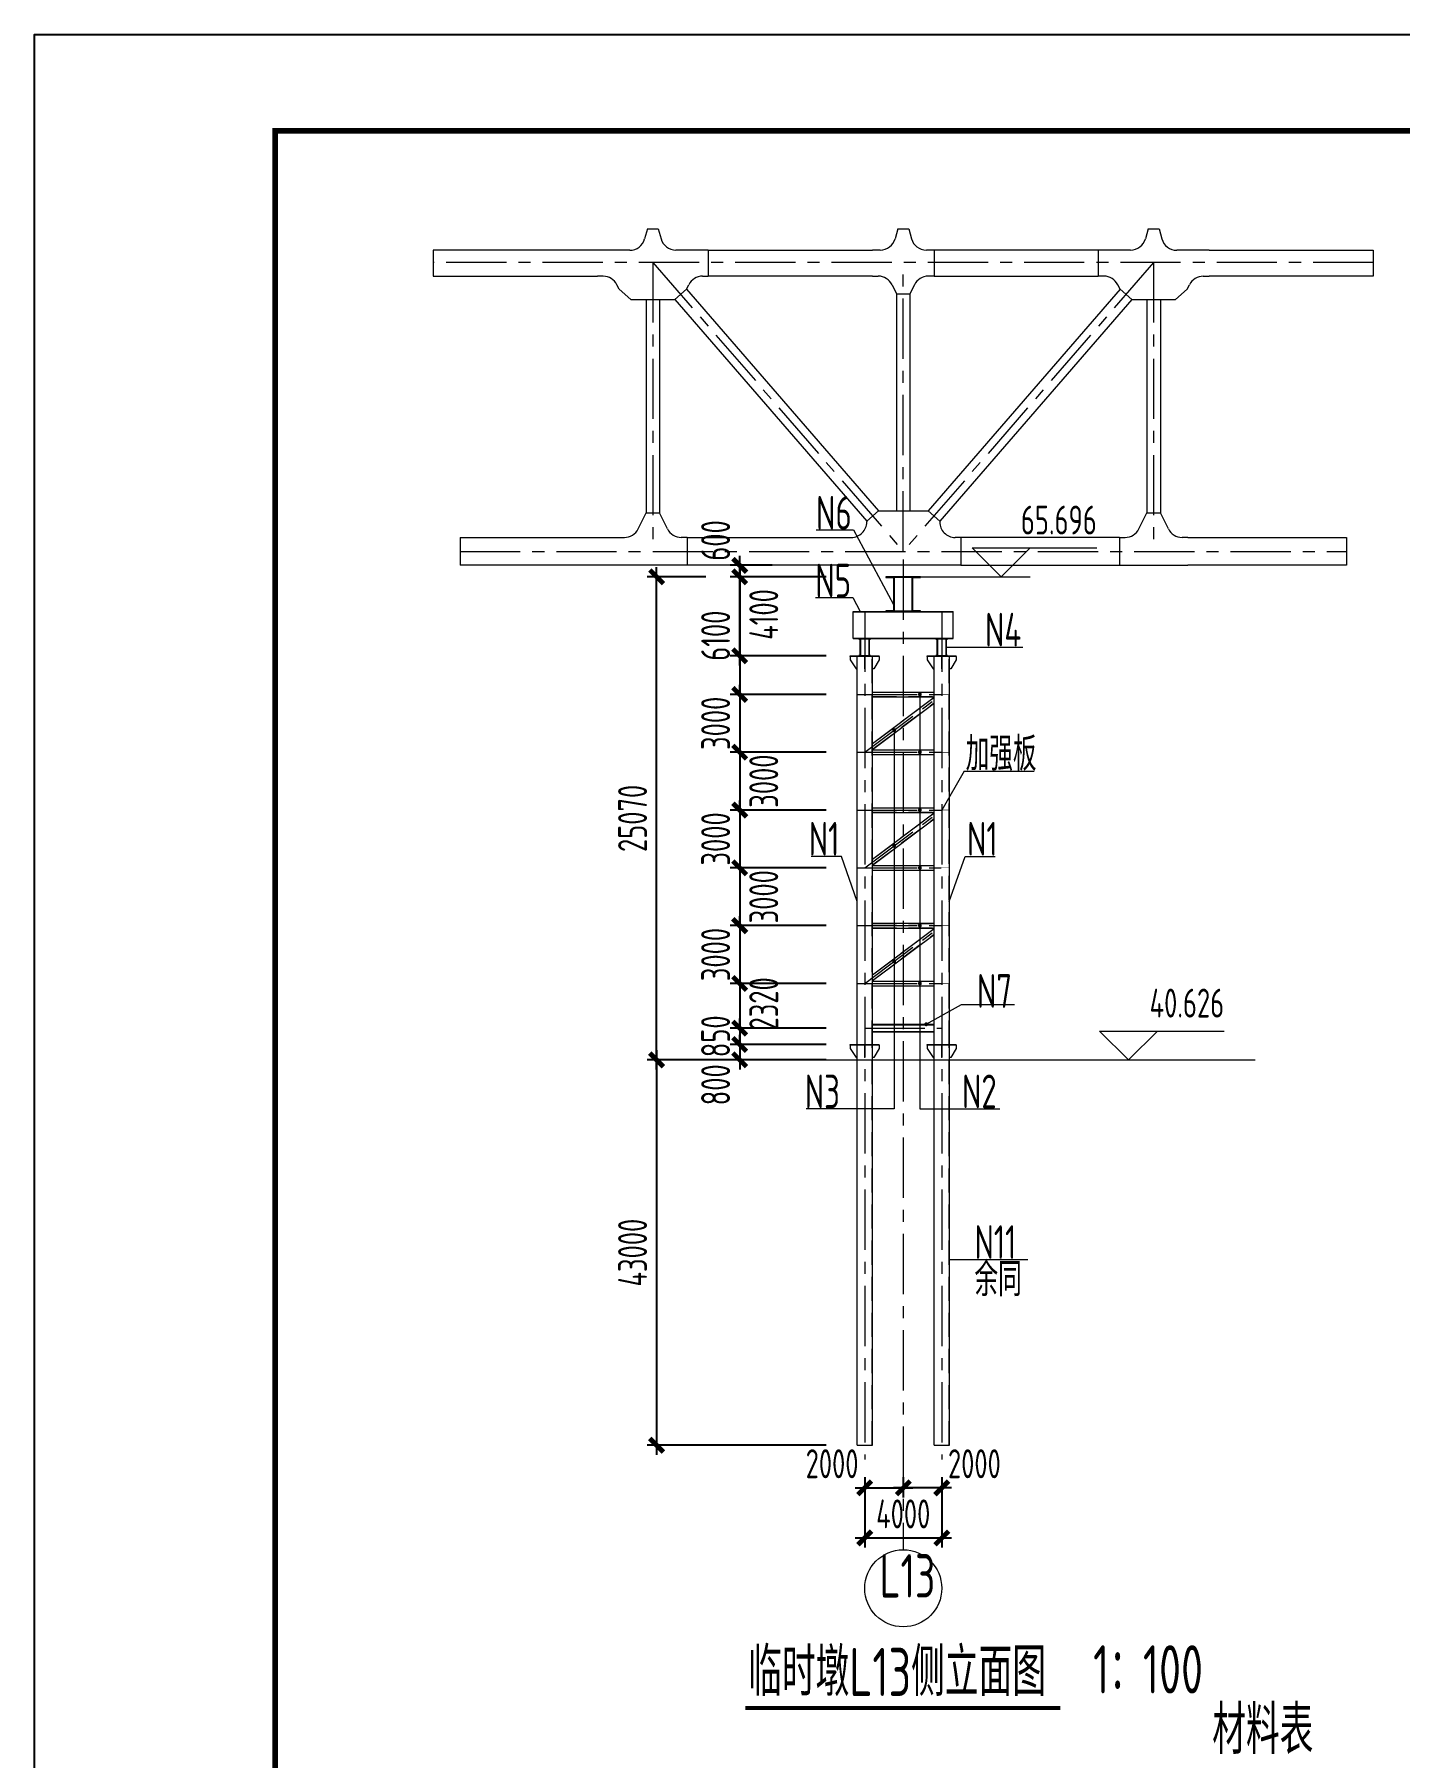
# Model space of a CAD drawing. Extents: x -2876908 to 633791, y -1383861 to 872234.
# Drawn here: x -842582 to -771712, y -373020 to -283596 of the extents above; entities that cross this region are included whole.
import ezdxf
from ezdxf.enums import TextEntityAlignment as Align

# ---------------------------------------------------------------- set-up
doc = ezdxf.new("R2010")
doc.units = 0
doc.header["$LTSCALE"] = 5
doc.header["$MEASUREMENT"] = 0
for name, pattern in [('CENTER', [2, 1.25, -0.25, 0.25, -0.25]), ('DASH', [0.35, 0.25, -0.1]), ('DASHED', [0.75, 0.5, -0.25])]:
    doc.linetypes.add(name, pattern=pattern)
doc.layers.get('0').update_dxf_attribs({"linetype": 'CONTINUOUS', "lineweight": 25})
doc.layers.get('DEFPOINTS').update_dxf_attribs({"color": 35, "linetype": 'CONTINUOUS', "lineweight": 13})
for name, color, linetype, lineweight in [('1粗实线', 1, 'CONTINUOUS', 30), ('3中心线', 6, 'CENTER', 18), ('4虚线', 2, 'DASHED', 18), ('5标注', 3, 'CONTINUOUS', 15), ('6文本', 7, 'CONTINUOUS', 15), ('7边界线', 8, 'CONTINUOUS', 15), ('8轮廓线', 4, 'CONTINUOUS', 15), ('DIM', 3, 'CONTINUOUS', 0), ('HFZT', 5, 'CONTINUOUS', 15), ('REIND', 1, 'CONTINUOUS', 0), ('THIN', 7, 'CONTINUOUS', 0)]:
    doc.layers.add(name, color=color, linetype=linetype, lineweight=lineweight)
doc.layers.add('M_Dim', color=3, linetype='CONTINUOUS')
doc.styles.add('TSSD_Dimension', font='tssdeng.shx', dxfattribs={"width": 0.7, "bigfont": 'hztxt.shx'})
doc.styles.add('TSSD_NORM', font='tssdeng.shx', dxfattribs={"width": 0.7, "bigfont": 'hztxt.shx'})
doc.dimstyles.new('SJSYB-(50)$7', dxfattribs={"dimscale": 50, "dimtxt": 3.5, "dimasz": 1.5, "dimexe": 1, "dimexo": 1, "dimgap": 0.65, "dimtad": 1, "dimdec": 0, "dimzin": 0, "dimdsep": 46, "dimtxsty": 'TSSD_NORM', "dimblk": 'OBLIQUE', "dimcen": 0, "dimclrd": 256, "dimclre": 256, "dimclrt": 7, "dimadec": 0, "dimazin": 0, "dimtfac": 1, "dimtdec": 0, "dimtmove": 1, "dimatfit": 3, "dimldrblk": 'NONE', "dimfxl": 4, "dimfxlon": 1, "dimtolj": 1, "dimtzin": 0, "dimlwd": -1, "dimlwe": -1, "dimarcsym": 0})
doc.dimstyles.new('TSSD_100_100', dxfattribs={"dimtxt": 300, "dimasz": 100, "dimexe": 100, "dimexo": 250, "dimgap": 100, "dimtad": 1, "dimdec": 0, "dimzin": 0, "dimdsep": 46, "dimtxsty": 'TSSD_Dimension', "dimblk": 'ARCHTICK', "dimblk1": 'ARCHTICK', "dimblk2": 'ARCHTICK', "dimcen": 0, "dimdle": 100, "dimclrt": 7, "dimadec": 0, "dimazin": 0, "dimtfac": 1, "dimtdec": 0, "dimtix": 1, "dimtmove": 2, "dimatfit": 3, "dimfxl": 1, "dimtolj": 1, "dimtzin": 0, "dimarcsym": 0})

# ---------------------------------------------------------------- blocks, each defined once
blk = doc.blocks.new('LD')
at = {"layer": '3中心线', "ltscale": 500}
for p, q in [((-1150479, 4371), (-1199282, 4371)), ((-1187880, 4371), (-1174880, -10629)), ((-1187880, 4371), (-1187880, -10629)), ((-1174880, -10629), (-1174880, 4371)), ((-1161880, 4371), (-1174880, -10629)), ((-1161880, 4371), (-1161880, -10629)), ((-1197887, -10629), (-1151874, -10629))]:
    blk.add_line(p, q, dxfattribs=at)
at = {"layer": '8轮廓线'}
for p, q in [((-1188165, 6114), (-1188307, 5589)), ((-1188165, 6114), (-1187596, 6114)), ((-1187596, 6114), (-1187455, 5593)), ((-1175165, 6118), (-1175307, 5593)), ((-1175165, 6118), (-1174596, 6118)), ((-1174596, 6118), (-1174454, 5593)), ((-1162165, 6114), (-1162306, 5593)), ((-1162165, 6114), (-1161596, 6114)), ((-1161596, 6114), (-1161454, 5589)), ((-1189079, 4999), (-1199282, 4999)), ((-1199282, 4999), (-1199282, 3649)), ((-1185001, 5003), (-1186682, 5003)), ((-1185001, 5003), (-1176479, 5003)), ((-1185001, 5003), (-1185001, 3653)), ((-1176079, 5003), (-1176479, 5003)), ((-1173282, 5003), (-1173681, 5003)), ((-1164760, 5003), (-1173282, 5003)), ((-1173282, 5003), (-1173282, 3653)), ((-1163078, 5003), (-1164760, 5003)), ((-1164760, 5003), (-1164760, 3653)), ((-1159003, 4999), (-1160681, 4999)), ((-1159003, 4999), (-1150479, 4999)), ((-1150479, 4999), (-1150479, 3649)), ((-1199282, 3649), (-1190758, 3649)), ((-1190458, 3649), (-1190758, 3649)), ((-1185301, 3653), (-1185001, 3653)), ((-1176479, 3653), (-1185001, 3653)), ((-1176479, 3653), (-1176179, 3653)), ((-1173282, 3653), (-1173582, 3653)), ((-1173282, 3653), (-1164760, 3653)), ((-1164460, 3653), (-1164760, 3653)), ((-1159303, 3649), (-1159003, 3649)), ((-1150479, 3649), (-1159003, 3649)), ((-1189624, 2970), (-1189742, 3206)), ((-1189019, 2446), (-1189624, 2970)), ((-1186741, 2446), (-1186137, 2970)), ((-1186137, 2970), (-1186016, 3210)), ((-1186137, 2970), (-1176169, -8531)), ((-1175463, 3210), (-1175230, 2744)), ((-1175230, 2744), (-1175230, -8531)), ((-1175230, 2744), (-1174530, 2744)), ((-1174297, 3210), (-1174530, 2744)), ((-1174530, 2744), (-1174530, -8531)), ((-1163624, 2970), (-1173591, -8531)), ((-1163624, 2970), (-1163744, 3210)), ((-1163019, 2446), (-1163624, 2970)), ((-1160741, 2446), (-1160137, 2970)), ((-1160137, 2970), (-1160018, 3206)), ((-1189019, 2446), (-1186741, 2446)), ((-1188230, 2446), (-1188230, -8636)), ((-1187530, 2446), (-1187530, -8636)), ((-1186741, 2446), (-1176774, -9055)), ((-1163019, 2446), (-1172987, -9055)), ((-1163019, 2446), (-1160741, 2446)), ((-1162230, 2446), (-1162230, -8636)), ((-1161530, 2446), (-1161530, -8636)), ((-1188644, -9463), (-1188230, -8636)), ((-1188230, -8636), (-1187530, -8636)), ((-1187117, -9463), (-1187530, -8636)), ((-1176169, -8531), (-1176774, -9055)), ((-1176169, -8531), (-1173591, -8531)), ((-1173591, -8531), (-1172987, -9055)), ((-1162644, -9463), (-1162230, -8636)), ((-1162230, -8636), (-1161530, -8636)), ((-1161117, -9463), (-1161530, -8636)), ((-1176774, -9055), (-1176774, -9105)), ((-1172987, -9055), (-1172987, -9105)), ((-1197887, -9905), (-1197887, -11353)), ((-1197887, -9905), (-1189659, -9905)), ((-1189659, -9905), (-1189359, -9905)), ((-1186101, -9905), (-1186401, -9905)), ((-1186101, -9905), (-1186101, -11353)), ((-1186101, -9905), (-1177874, -9905)), ((-1177874, -9905), (-1177574, -9905)), ((-1171887, -9905), (-1172187, -9905)), ((-1171887, -9905), (-1171887, -11353)), ((-1163659, -9905), (-1171887, -9905)), ((-1163659, -9905), (-1163359, -9905)), ((-1163659, -9905), (-1163659, -11353)), ((-1160101, -9905), (-1160401, -9905)), ((-1160101, -9905), (-1151874, -9905)), ((-1151874, -9905), (-1151874, -11353)), ((-1186101, -11353), (-1197887, -11353)), ((-1171887, -11353), (-1186101, -11353)), ((-1171887, -11353), (-1160101, -11353)), ((-1151874, -11353), (-1160101, -11353))]:
    blk.add_line(p, q, dxfattribs=at)
for centre, start, end in [((-1189079, 5799), 270, 344.82495), ((-1186682, 5803), 195.17505, 270), ((-1176079, 5803), 270, 344.82495), ((-1173681, 5803), 195.17505, 270), ((-1163078, 5803), 270, 344.82495), ((-1160681, 5799), 195.17505, 270), ((-1190458, 2849), 26.56505, 90), ((-1185301, 2853), 90, 153.43495), ((-1176179, 2853), 26.56505, 90), ((-1173582, 2853), 90, 153.43495), ((-1164460, 2853), 26.56505, 90), ((-1159303, 2849), 90, 153.43495), ((-1189359, -9105), 270, 333.43495), ((-1186401, -9105), 206.56505, 270), ((-1177574, -9105), 269.99825, 0), ((-1172187, -9105), 180, 270.00175), ((-1163359, -9105), 270, 333.43495), ((-1160401, -9105), 206.56505, 270)]:
    blk.add_arc(centre, 800, start, end, dxfattribs=at)
blk = doc.blocks.new('_ArchTick')
at = {"color": 0, "linetype": 'ByBlock', "const_width": 0.5}
blk.add_lwpolyline([(-0.71, -0.71), (0.71, 0.71)], dxfattribs=at)
blk = doc.blocks.new('*D367')
at = {"layer": 'DEFPOINTS', "color": 0, "transparency": 16777216}
for p in [(-800228, -336817), (-810280, -356817), (-800228, -356817)]:
    blk.add_point(p, dxfattribs=at)
at = {"layer": 'DIM', "color": 0, "lineweight": -2, "transparency": 16777216}
for p, q in [((-801478, -336817), (-810780, -336817)), ((-810280, -336317), (-810280, -357317)), ((-801478, -356817), (-810780, -356817))]:
    blk.add_line(p, q, dxfattribs=at)
at = {"layer": 'DIM', "color": 0, "lineweight": -2, "transparency": 16777216, "xscale": 500, "yscale": 500, "zscale": 500}
for p, rotation in [((-810280, -336817), 90), ((-810280, -356817), 270)]:
    blk.add_blockref('_ArchTick', p, dxfattribs=dict(at, rotation=rotation))
at = {"layer": 'DIM', "color": 7, "transparency": 16777216, "insert": (-811530, -346817), "char_height": 1500, "attachment_point": 5, "rotation": 90, "style": 'TSSD_Dimension'}
blk.add_mtext('\\A1;43000', dxfattribs=at)
blk = doc.blocks.new('*D368')
at = {"layer": 'DEFPOINTS', "color": 0, "transparency": 16777216}
for p in [(-805969, -311747), (-800228, -311747), (-800228, -315847)]:
    blk.add_point(p, dxfattribs=at)
at = {"layer": 'DIM', "color": 0, "lineweight": -2, "transparency": 16777216}
for p, q in [((-801478, -311747), (-806469, -311747)), ((-805969, -316347), (-805969, -311247)), ((-801478, -315847), (-806469, -315847))]:
    blk.add_line(p, q, dxfattribs=at)
at = {"layer": 'DIM', "color": 0, "lineweight": -2, "transparency": 16777216, "xscale": 500, "yscale": 500, "zscale": 500}
for p, rotation in [((-805969, -311747), 90), ((-805969, -315847), 270)]:
    blk.add_blockref('_ArchTick', p, dxfattribs=dict(at, rotation=rotation))
at = {"layer": 'DIM', "color": 7, "transparency": 16777216, "insert": (-804719, -313697), "char_height": 1500, "attachment_point": 5, "rotation": 90, "style": 'TSSD_Dimension'}
blk.add_mtext('\\A1;4100', dxfattribs=at)
blk = doc.blocks.new('*D369')
at = {"layer": 'DEFPOINTS', "color": 0, "transparency": 16777216}
for p in [(-800228, -311747), (-805969, -317847), (-800228, -317847)]:
    blk.add_point(p, dxfattribs=at)
at = {"layer": 'DIM', "color": 0, "lineweight": -2, "transparency": 16777216}
for p, q in [((-801478, -311747), (-806469, -311747)), ((-805969, -311247), (-805969, -318347)), ((-801478, -317847), (-806469, -317847))]:
    blk.add_line(p, q, dxfattribs=at)
at = {"layer": 'DIM', "color": 0, "lineweight": -2, "transparency": 16777216, "xscale": 500, "yscale": 500, "zscale": 500}
for p, rotation in [((-805969, -311747), 90), ((-805969, -317847), 270)]:
    blk.add_blockref('_ArchTick', p, dxfattribs=dict(at, rotation=rotation))
at = {"layer": 'DIM', "color": 7, "transparency": 16777216, "insert": (-807219, -314797), "char_height": 1500, "attachment_point": 5, "rotation": 90, "style": 'TSSD_Dimension'}
blk.add_mtext('\\A1;6100', dxfattribs=at)
blk = doc.blocks.new('*D370')
at = {"layer": 'DEFPOINTS', "color": 0, "transparency": 16777216}
for p in [(-800228, -317847), (-805969, -320847), (-800228, -320847)]:
    blk.add_point(p, dxfattribs=at)
at = {"layer": 'DIM', "color": 0, "lineweight": -2, "transparency": 16777216}
for p, q in [((-805969, -317847), (-805969, -317347)), ((-801478, -317847), (-806469, -317847)), ((-805969, -317847), (-805969, -320847)), ((-801478, -320847), (-806469, -320847)), ((-805969, -320847), (-805969, -321347))]:
    blk.add_line(p, q, dxfattribs=at)
at = {"layer": 'DIM', "color": 0, "lineweight": -2, "transparency": 16777216, "xscale": 500, "yscale": 500, "zscale": 500}
for p, rotation in [((-805969, -317847), 270), ((-805969, -320847), 90)]:
    blk.add_blockref('_ArchTick', p, dxfattribs=dict(at, rotation=rotation))
at = {"layer": 'DIM', "color": 7, "transparency": 16777216, "insert": (-807219, -319347), "char_height": 1500, "attachment_point": 5, "rotation": 90, "style": 'TSSD_Dimension'}
blk.add_mtext('\\A1;3000', dxfattribs=at)
blk = doc.blocks.new('*D371')
at = {"layer": 'DEFPOINTS', "color": 0, "transparency": 16777216}
for p in [(-800228, -320847), (-805969, -323847), (-800228, -323847)]:
    blk.add_point(p, dxfattribs=at)
at = {"layer": 'DIM', "color": 0, "lineweight": -2, "transparency": 16777216}
for p, q in [((-801478, -320847), (-806469, -320847)), ((-805969, -320347), (-805969, -324347)), ((-801478, -323847), (-806469, -323847))]:
    blk.add_line(p, q, dxfattribs=at)
at = {"layer": 'DIM', "color": 0, "lineweight": -2, "transparency": 16777216, "xscale": 500, "yscale": 500, "zscale": 500}
for p, rotation in [((-805969, -320847), 90), ((-805969, -323847), 270)]:
    blk.add_blockref('_ArchTick', p, dxfattribs=dict(at, rotation=rotation))
at = {"layer": 'DIM', "color": 7, "transparency": 16777216, "insert": (-804719, -322347), "char_height": 1500, "attachment_point": 5, "rotation": 90, "style": 'TSSD_Dimension'}
blk.add_mtext('\\A1;3000', dxfattribs=at)
blk = doc.blocks.new('*D372')
at = {"layer": 'DEFPOINTS', "color": 0, "transparency": 16777216}
for p in [(-800228, -323847), (-805969, -326847), (-800228, -326847)]:
    blk.add_point(p, dxfattribs=at)
at = {"layer": 'DIM', "color": 0, "lineweight": -2, "transparency": 16777216}
for p, q in [((-805969, -323847), (-805969, -323347)), ((-801478, -323847), (-806469, -323847)), ((-805969, -323847), (-805969, -326847)), ((-801478, -326847), (-806469, -326847)), ((-805969, -326847), (-805969, -327347))]:
    blk.add_line(p, q, dxfattribs=at)
at = {"layer": 'DIM', "color": 0, "lineweight": -2, "transparency": 16777216, "xscale": 500, "yscale": 500, "zscale": 500}
for p, rotation in [((-805969, -323847), 270), ((-805969, -326847), 90)]:
    blk.add_blockref('_ArchTick', p, dxfattribs=dict(at, rotation=rotation))
at = {"layer": 'DIM', "color": 7, "transparency": 16777216, "insert": (-807219, -325347), "char_height": 1500, "attachment_point": 5, "rotation": 90, "style": 'TSSD_Dimension'}
blk.add_mtext('\\A1;3000', dxfattribs=at)
blk = doc.blocks.new('*D373')
at = {"layer": 'DEFPOINTS', "color": 0, "transparency": 16777216}
for p in [(-800228, -326847), (-805969, -329847), (-800228, -329847)]:
    blk.add_point(p, dxfattribs=at)
at = {"layer": 'DIM', "color": 0, "lineweight": -2, "transparency": 16777216}
for p, q in [((-805969, -326347), (-805969, -330347)), ((-801478, -326847), (-806469, -326847)), ((-801478, -329847), (-806469, -329847))]:
    blk.add_line(p, q, dxfattribs=at)
at = {"layer": 'DIM', "color": 0, "lineweight": -2, "transparency": 16777216, "xscale": 500, "yscale": 500, "zscale": 500}
for p, rotation in [((-805969, -326847), 90), ((-805969, -329847), 270)]:
    blk.add_blockref('_ArchTick', p, dxfattribs=dict(at, rotation=rotation))
at = {"layer": 'DIM', "color": 7, "transparency": 16777216, "insert": (-804719, -328347), "char_height": 1500, "attachment_point": 5, "rotation": 90, "style": 'TSSD_Dimension'}
blk.add_mtext('\\A1;3000', dxfattribs=at)
blk = doc.blocks.new('*D374')
at = {"layer": 'DEFPOINTS', "color": 0, "transparency": 16777216}
for p in [(-800228, -329847), (-805969, -332847), (-800228, -332847)]:
    blk.add_point(p, dxfattribs=at)
at = {"layer": 'DIM', "color": 0, "lineweight": -2, "transparency": 16777216}
for p, q in [((-801478, -329847), (-806469, -329847)), ((-805969, -329847), (-805969, -329347)), ((-805969, -329847), (-805969, -332847)), ((-801478, -332847), (-806469, -332847)), ((-805969, -332847), (-805969, -333347))]:
    blk.add_line(p, q, dxfattribs=at)
at = {"layer": 'DIM', "color": 0, "lineweight": -2, "transparency": 16777216, "xscale": 500, "yscale": 500, "zscale": 500}
for p, rotation in [((-805969, -329847), 270), ((-805969, -332847), 90)]:
    blk.add_blockref('_ArchTick', p, dxfattribs=dict(at, rotation=rotation))
at = {"layer": 'DIM', "color": 7, "transparency": 16777216, "insert": (-807219, -331347), "char_height": 1500, "attachment_point": 5, "rotation": 90, "style": 'TSSD_Dimension'}
blk.add_mtext('\\A1;3000', dxfattribs=at)
blk = doc.blocks.new('*D375')
at = {"layer": 'DEFPOINTS', "color": 0, "transparency": 16777216}
for p in [(-800228, -332847), (-805969, -335166), (-800228, -335166)]:
    blk.add_point(p, dxfattribs=at)
at = {"layer": 'DIM', "color": 0, "lineweight": -2, "transparency": 16777216}
for p, q in [((-805969, -332347), (-805969, -335666)), ((-801478, -332847), (-806469, -332847)), ((-801478, -335166), (-806469, -335166))]:
    blk.add_line(p, q, dxfattribs=at)
at = {"layer": 'DIM', "color": 0, "lineweight": -2, "transparency": 16777216, "xscale": 500, "yscale": 500, "zscale": 500}
for p, rotation in [((-805969, -332847), 90), ((-805969, -335166), 270)]:
    blk.add_blockref('_ArchTick', p, dxfattribs=dict(at, rotation=rotation))
at = {"layer": 'DIM', "color": 7, "transparency": 16777216, "insert": (-804719, -333906), "char_height": 1500, "attachment_point": 5, "rotation": 90, "style": 'TSSD_Dimension'}
blk.add_mtext('\\A1;2320', dxfattribs=at)
blk = doc.blocks.new('*D376')
at = {"layer": 'DEFPOINTS', "color": 0, "transparency": 16777216}
for p in [(-800228, -335166), (-805969, -336016), (-800228, -336016)]:
    blk.add_point(p, dxfattribs=at)
at = {"layer": 'DIM', "color": 0, "lineweight": -2, "transparency": 16777216}
for p, q in [((-801478, -335166), (-806469, -335166)), ((-805969, -335166), (-805969, -334666)), ((-805969, -335166), (-805969, -336016)), ((-801478, -336016), (-806469, -336016)), ((-805969, -336016), (-805969, -336516))]:
    blk.add_line(p, q, dxfattribs=at)
at = {"layer": 'DIM', "color": 0, "lineweight": -2, "transparency": 16777216, "xscale": 500, "yscale": 500, "zscale": 500}
for p, rotation in [((-805969, -335166), 270), ((-805969, -336016), 90)]:
    blk.add_blockref('_ArchTick', p, dxfattribs=dict(at, rotation=rotation))
at = {"layer": 'DIM', "color": 7, "transparency": 16777216, "insert": (-807219, -335591), "char_height": 1500, "attachment_point": 5, "rotation": 90, "style": 'TSSD_Dimension'}
blk.add_mtext('\\A1;850', dxfattribs=at)
blk = doc.blocks.new('*D377')
at = {"layer": 'DEFPOINTS', "color": 0, "transparency": 16777216}
for p in [(-800228, -336016), (-805969, -336816), (-800228, -336816)]:
    blk.add_point(p, dxfattribs=at)
at = {"layer": 'DIM', "color": 0, "lineweight": -2, "transparency": 16777216}
for p, q in [((-801478, -336016), (-806469, -336016)), ((-805969, -336016), (-805969, -335516)), ((-805969, -336016), (-805969, -336816)), ((-801478, -336816), (-806469, -336816)), ((-805969, -336816), (-805969, -337316))]:
    blk.add_line(p, q, dxfattribs=at)
at = {"layer": 'DIM', "color": 0, "lineweight": -2, "transparency": 16777216, "xscale": 500, "yscale": 500, "zscale": 500}
for p, rotation in [((-805969, -336016), 270), ((-805969, -336816), 90)]:
    blk.add_blockref('_ArchTick', p, dxfattribs=dict(at, rotation=rotation))
at = {"layer": 'DIM', "color": 7, "transparency": 16777216, "insert": (-807219, -338107), "char_height": 1500, "attachment_point": 5, "rotation": 90, "style": 'TSSD_Dimension'}
blk.add_mtext('\\A1;800', dxfattribs=at)
blk = doc.blocks.new('*D378')
at = {"layer": 'DEFPOINTS', "color": 0, "transparency": 16777216}
for p in [(-805969, -311147), (-803032, -311147), (-803032, -311747)]:
    blk.add_point(p, dxfattribs=at)
at = {"layer": 'DIM', "color": 0, "lineweight": -2, "transparency": 16777216}
for p, q in [((-804282, -311147), (-806469, -311147)), ((-805969, -311147), (-805969, -310647)), ((-805969, -311747), (-805969, -311147)), ((-804282, -311747), (-806469, -311747)), ((-805969, -311747), (-805969, -312247))]:
    blk.add_line(p, q, dxfattribs=at)
at = {"layer": 'DIM', "color": 0, "lineweight": -2, "transparency": 16777216, "xscale": 500, "yscale": 500, "zscale": 500}
for p, rotation in [((-805969, -311147), 270), ((-805969, -311747), 90)]:
    blk.add_blockref('_ArchTick', p, dxfattribs=dict(at, rotation=rotation))
at = {"layer": 'DIM', "color": 7, "transparency": 16777216, "insert": (-807219, -309856), "char_height": 1500, "attachment_point": 5, "rotation": 90, "style": 'TSSD_Dimension'}
blk.add_mtext('\\A1;600', dxfattribs=at)
blk = doc.blocks.new('*D379')
at = {"layer": 'DEFPOINTS', "color": 0, "transparency": 16777216}
for p in [(-810280, -311747), (-806469, -311747), (-808832, -336816)]:
    blk.add_point(p, dxfattribs=at)
at = {"layer": 'DIM', "color": 0, "lineweight": -2, "transparency": 16777216}
for p, q in [((-807719, -311747), (-810780, -311747)), ((-810280, -337316), (-810280, -311247)), ((-810082, -336816), (-810780, -336816))]:
    blk.add_line(p, q, dxfattribs=at)
at = {"layer": 'DIM', "color": 0, "lineweight": -2, "transparency": 16777216, "xscale": 500, "yscale": 500, "zscale": 500}
for p, rotation in [((-810280, -311747), 90), ((-810280, -336816), 270)]:
    blk.add_blockref('_ArchTick', p, dxfattribs=dict(at, rotation=rotation))
at = {"layer": 'DIM', "color": 7, "transparency": 16777216, "insert": (-811530, -324281), "char_height": 1500, "attachment_point": 5, "rotation": 90, "style": 'TSSD_Dimension'}
blk.add_mtext('\\A1;25070', dxfattribs=at)
blk = doc.blocks.new('*D382')
at = {"layer": 'DEFPOINTS', "color": 0, "transparency": 16777216}
for p in [(-799478, -357217), (-797478, -357217), (-797478, -359024)]:
    blk.add_point(p, dxfattribs=at)
at = {"layer": 'DIM', "color": 0, "lineweight": -2, "transparency": 16777216}
for p, q in [((-799478, -358467), (-799478, -359524)), ((-797478, -358467), (-797478, -359524)), ((-799978, -359024), (-796978, -359024))]:
    blk.add_line(p, q, dxfattribs=at)
at = {"layer": 'DIM', "color": 0, "lineweight": -2, "transparency": 16777216, "xscale": 500, "yscale": 500, "zscale": 500, "rotation": 180}
blk.add_blockref('_ArchTick', (-799478, -359024), dxfattribs=at)
at = {"layer": 'DIM', "color": 0, "lineweight": -2, "transparency": 16777216, "xscale": 500, "yscale": 500, "zscale": 500}
blk.add_blockref('_ArchTick', (-797478, -359024), dxfattribs=at)
at = {"layer": 'DIM', "color": 7, "transparency": 16777216, "insert": (-801172, -357774), "char_height": 1500, "attachment_point": 5, "style": 'TSSD_Dimension'}
blk.add_mtext('\\A1;2000', dxfattribs=at)
blk = doc.blocks.new('*D380')
at = {"layer": 'DEFPOINTS', "color": 0, "transparency": 16777216}
for p in [(-797478, -357217), (-795478, -357217), (-797478, -359024)]:
    blk.add_point(p, dxfattribs=at)
at = {"layer": 'DIM', "color": 0, "lineweight": -2, "transparency": 16777216}
for p, q in [((-797478, -358467), (-797478, -359524)), ((-795478, -358467), (-795478, -359524)), ((-794978, -359024), (-797978, -359024))]:
    blk.add_line(p, q, dxfattribs=at)
at = {"layer": 'DIM', "color": 0, "lineweight": -2, "transparency": 16777216, "xscale": 500, "yscale": 500, "zscale": 500, "rotation": 180}
blk.add_blockref('_ArchTick', (-797478, -359024), dxfattribs=at)
at = {"layer": 'DIM', "color": 0, "lineweight": -2, "transparency": 16777216, "xscale": 500, "yscale": 500, "zscale": 500}
blk.add_blockref('_ArchTick', (-795478, -359024), dxfattribs=at)
at = {"layer": 'DIM', "color": 7, "transparency": 16777216, "insert": (-793784, -357774), "char_height": 1500, "attachment_point": 5, "style": 'TSSD_Dimension'}
blk.add_mtext('\\A1;2000', dxfattribs=at)
blk = doc.blocks.new('*D381')
at = {"layer": 'DEFPOINTS', "color": 0, "transparency": 16777216}
for p in [(-799478, -357217), (-795478, -357217), (-795478, -361626)]:
    blk.add_point(p, dxfattribs=at)
at = {"layer": 'DIM', "color": 0, "lineweight": -2, "transparency": 16777216}
for p, q in [((-799478, -358467), (-799478, -362126)), ((-795478, -358467), (-795478, -362126)), ((-799978, -361626), (-794978, -361626))]:
    blk.add_line(p, q, dxfattribs=at)
at = {"layer": 'DIM', "color": 0, "lineweight": -2, "transparency": 16777216, "xscale": 500, "yscale": 500, "zscale": 500, "rotation": 180}
blk.add_blockref('_ArchTick', (-799478, -361626), dxfattribs=at)
at = {"layer": 'DIM', "color": 0, "lineweight": -2, "transparency": 16777216, "xscale": 500, "yscale": 500, "zscale": 500}
blk.add_blockref('_ArchTick', (-795478, -361626), dxfattribs=at)
at = {"layer": 'DIM', "color": 7, "transparency": 16777216, "insert": (-797478, -360376), "char_height": 1500, "attachment_point": 5, "style": 'TSSD_Dimension'}
blk.add_mtext('\\A1;4000', dxfattribs=at)
blk = doc.blocks.new('施工设计图框')
at = {"color": 7, "linetype": 'Continuous'}
blk.add_lwpolyline([(-395.5, -13.5), (-395.5, 283.5), (24.5, 283.5), (24.5, -13.5), (-395.5, -13.5)], dxfattribs=at)
at = {"layer": '1粗实线', "color": 7, "linetype": 'Continuous', "const_width": 0.6}
blk.add_lwpolyline([(-370.5, -3.5), (-370.5, 273.5), (14.5, 273.5), (14.5, -3.5), (-370.5, -3.5)], dxfattribs=at)
at = {"layer": 'HFZT', "color": 2, "style": 'TSSD_NORM', "width": 0.7}
for tag, height, p in [('比例尺', 2.5, (7.25, 17.5)), ('图号', 2.5, (-20.49, 3.5)), ('日期', 2.5, (7.25, 3.5)), ('图名', 4, (-76.24, 0.75))]:
    blk.add_attdef(tag, text='', height=height, dxfattribs=at).set_placement(p, align=Align.MIDDLE)
blk = doc.blocks.new('_None')
blk = doc.blocks.new('_Oblique')
at = {"color": 0, "linetype": 'ByBlock', "lineweight": -2}
blk.add_line((-0.5, -0.5), (0.5, 0.5), dxfattribs=at)

msp = doc.modelspace()

# ---------------------------------------------------------------- linework, layer by layer
at = {"layer": '3中心线', "ltscale": 500}
for p, q in [((-797478.2, -310842.636), (-797478.2, -362238.097)), ((-799478.2, -313546.636), (-799478.2, -357545.766)), ((-795478.2, -313546.636), (-795478.2, -357545.766)), ((-799878.2, -317846.636), (-795078.2, -317846.636)), ((-799478.2, -320846.636), (-795478.2, -317846.636)), ((-799878.2, -320846.636), (-795078.2, -320846.636)), ((-799878.2, -323846.636), (-795078.2, -323846.636)), ((-799478.2, -326846.636), (-795478.2, -323846.636)), ((-799878.2, -326846.636), (-795078.2, -326846.636)), ((-799878.2, -329846.636), (-795078.2, -329846.636)), ((-799478.2, -332846.636), (-795478.2, -329846.636)), ((-799878.2, -332846.636), (-795078.2, -332846.636)), ((-799478.2, -335166.318), (-795478.2, -335166.318))]:
    msp.add_line(p, q, dxfattribs=at)
at = {"layer": '4虚线', "ltscale": 500}
for p, q in [((-799866.2, -336016.318), (-799866.2, -315876.636)), ((-799090.2, -336016.318), (-799090.2, -315876.636)), ((-795866.2, -336016.318), (-795866.2, -315876.636)), ((-795090.2, -336016.318), (-795090.2, -315876.636)), ((-799078.2, -317730.636), (-795878.2, -317730.636)), ((-799078.2, -317962.636), (-795878.2, -317962.636)), ((-799078.2, -320401.636), (-795878.2, -318001.636)), ((-799078.2, -320691.636), (-795878.2, -318291.636)), ((-799078.2, -320730.636), (-795878.2, -320730.636)), ((-799078.2, -320962.636), (-795878.2, -320962.636)), ((-799078.2, -323730.636), (-795878.2, -323730.636)), ((-799078.2, -323962.636), (-795878.2, -323962.636)), ((-799078.2, -326401.636), (-795878.2, -324001.636)), ((-799078.2, -326691.636), (-795878.2, -324291.636)), ((-799078.2, -326730.636), (-795878.2, -326730.636)), ((-799078.2, -326962.636), (-795878.2, -326962.636)), ((-799078.2, -329730.636), (-795878.2, -329730.636)), ((-799078.2, -329962.636), (-795878.2, -329962.636)), ((-799078.2, -332401.636), (-795878.2, -330001.636)), ((-799078.2, -332691.636), (-795878.2, -330291.636)), ((-799078.2, -332730.636), (-795878.2, -332730.636)), ((-799078.2, -332962.636), (-795878.2, -332962.636)), ((-799866.2, -356817.124), (-799866.2, -336046.318)), ((-799090.2, -356817.124), (-799090.2, -336046.318)), ((-795866.2, -356817.124), (-795866.2, -336046.318)), ((-795090.2, -356817.124), (-795090.2, -336046.318))]:
    msp.add_line(p, q, dxfattribs=at)
at = {"layer": '5标注'}
for p, q in [((-802003.444, -309297.269), (-800059.402, -309297.269)), ((-800059.402, -309297.269), (-797978.2, -313186.849)), ((-802040.478, -312817.25), (-800096.435, -312817.25)), ((-800096.435, -312817.25), (-799706.162, -313546.636)), ((-795228.2, -315396.636), (-791275.768, -315396.636)), ((-794317.074, -321825.315), (-795478.2, -323846.636)), ((-794317.074, -321825.315), (-790672.934, -321825.315)), ((-796286.447, -334966.318), (-794446.538, -333947.14)), ((-794446.538, -333947.14), (-791693.521, -333947.14)), ((-795078.2, -347179.145), (-791010.853, -347179.145))]:
    msp.add_line(p, q, dxfattribs=at)
at = {"layer": '5标注', "linetype": 'DASH', "ltscale": 100, "const_width": 30, "flags": 128}
for points in [[(-799878.2, -317846.636), (-799078.2, -317846.636)], [(-795878.2, -317846.636), (-795078.2, -317846.636)], [(-799878.2, -320846.636), (-799078.2, -320846.636)], [(-795878.2, -320846.636), (-795078.2, -320846.636)], [(-799878.2, -323846.636), (-799078.2, -323846.636)], [(-795878.2, -323846.636), (-795078.2, -323846.636)], [(-799878.2, -326846.636), (-799078.2, -326846.636)], [(-795878.2, -326846.636), (-795078.2, -326846.636)], [(-799878.2, -329846.636), (-799078.2, -329846.636)], [(-795878.2, -329846.636), (-795078.2, -329846.636)], [(-799878.2, -332846.636), (-799078.2, -332846.636)], [(-795878.2, -332846.636), (-795078.2, -332846.636)]]:
    msp.add_lwpolyline(points, dxfattribs=at)
at = {"layer": '5标注'}
for points in [[(-796613.448, -317846.636), (-796613.448, -339360.642), (-792470.687, -339360.642)], [(-797949.404, -319700.039), (-797949.404, -339360.642), (-802515.506, -339360.642)]]:
    msp.add_lwpolyline(points, dxfattribs=at)
msp.add_circle((-797478.2, -364238.097), 2000, dxfattribs=at)
at = {"layer": '7边界线'}
msp.add_line((-808831.994, -336816.318), (-779212.491, -336816.318), dxfattribs=at)
at = {"layer": '8轮廓线'}
for p, q in [((-800078.2, -314946.636), (-800078.2, -313546.636)), ((-800078.2, -313546.636), (-794878.2, -313546.636)), ((-800078.2, -313566.636), (-794878.2, -313566.636)), ((-794878.2, -314946.636), (-794878.2, -313546.636)), ((-800078.2, -314926.636), (-794878.2, -314926.636)), ((-800078.2, -314946.636), (-794878.2, -314946.636)), ((-800228.2, -315876.636), (-800228.2, -315846.636)), ((-800228.2, -315846.636), (-798728.2, -315846.636)), ((-798728.2, -315876.636), (-800228.2, -315876.636)), ((-800228.2, -315876.636), (-800228.2, -316046.636)), ((-800228.2, -316046.636), (-799928.2, -316526.636)), ((-799928.2, -316526.636), (-799878.2, -316526.636)), ((-799878.2, -336016.318), (-799878.2, -315876.636)), ((-799488.2, -315876.636), (-799488.2, -316526.636)), ((-799468.2, -316526.636), (-799488.2, -316526.636)), ((-799468.2, -315876.636), (-799468.2, -316526.636)), ((-799078.2, -336016.318), (-799078.2, -315876.636)), ((-799012.496, -316526.636), (-799078.2, -316526.636)), ((-798728.2, -316046.636), (-799012.496, -316526.636)), ((-798728.2, -315876.636), (-798728.2, -315846.636)), ((-798728.2, -315876.636), (-798728.2, -316046.636)), ((-796228.2, -315876.636), (-796228.2, -315846.636)), ((-796228.2, -315846.636), (-794728.2, -315846.636)), ((-794728.2, -315876.636), (-796228.2, -315876.636)), ((-796228.2, -315876.636), (-796228.2, -316046.636)), ((-796228.2, -316046.636), (-795928.2, -316526.636)), ((-795928.2, -316526.636), (-795878.2, -316526.636)), ((-795878.2, -315846.636), (-795078.2, -315846.636)), ((-795878.2, -336016.318), (-795878.2, -315876.636)), ((-795488.2, -315876.636), (-795488.2, -316526.636)), ((-795468.2, -316526.636), (-795488.2, -316526.636)), ((-795468.2, -315876.636), (-795468.2, -316526.636)), ((-795078.2, -336016.318), (-795078.2, -315876.636)), ((-795012.496, -316526.636), (-795078.2, -316526.636)), ((-794728.2, -316046.636), (-795012.496, -316526.636)), ((-794728.2, -315876.636), (-794728.2, -315846.636)), ((-794728.2, -315876.636), (-794728.2, -316046.636)), ((-799078.2, -317969.136), (-799078.2, -317724.136)), ((-799078.2, -317724.136), (-795878.2, -317724.136)), ((-799078.2, -317969.136), (-795878.2, -317969.136)), ((-799078.2, -320393.511), (-795878.2, -317993.511)), ((-799078.2, -320699.761), (-795878.2, -318299.761)), ((-795878.2, -317969.136), (-795878.2, -317724.136)), ((-799078.2, -320969.136), (-799078.2, -320724.136)), ((-799078.2, -320724.136), (-795878.2, -320724.136)), ((-799078.2, -320969.136), (-795878.2, -320969.136)), ((-795878.2, -320969.136), (-795878.2, -320724.136)), ((-799078.2, -323969.136), (-799078.2, -323724.136)), ((-799078.2, -323724.136), (-795878.2, -323724.136)), ((-799078.2, -323969.136), (-795878.2, -323969.136)), ((-799078.2, -326393.511), (-795878.2, -323993.511)), ((-799078.2, -326699.761), (-795878.2, -324299.761)), ((-795878.2, -323969.136), (-795878.2, -323724.136)), ((-799078.2, -326969.136), (-799078.2, -326724.136)), ((-799078.2, -326724.136), (-795878.2, -326724.136)), ((-799078.2, -326969.136), (-795878.2, -326969.136)), ((-795878.2, -326969.136), (-795878.2, -326724.136)), ((-799078.2, -329969.136), (-799078.2, -329724.136)), ((-799078.2, -329724.136), (-795878.2, -329724.136)), ((-799078.2, -329969.136), (-795878.2, -329969.136)), ((-795878.2, -329969.136), (-795878.2, -329724.136)), ((-799078.2, -332393.511), (-795878.2, -329993.511)), ((-799078.2, -332699.761), (-795878.2, -330299.761)), ((-799078.2, -332969.136), (-799078.2, -332724.136)), ((-799078.2, -332724.136), (-795878.2, -332724.136)), ((-799078.2, -332969.136), (-795878.2, -332969.136)), ((-795878.2, -332969.136), (-795878.2, -332724.136)), ((-799078.2, -334966.318), (-795878.2, -334966.318)), ((-799078.2, -334987.318), (-795878.2, -334987.318)), ((-800228.2, -336046.318), (-800228.2, -336016.318)), ((-800228.2, -336016.318), (-798728.2, -336016.318)), ((-798728.2, -336046.318), (-800228.2, -336046.318)), ((-800228.2, -336046.318), (-800228.2, -336216.318)), ((-800228.2, -336216.318), (-799928.2, -336696.318)), ((-799878.2, -356817.124), (-799878.2, -336046.318)), ((-799488.2, -336046.318), (-799488.2, -336696.318)), ((-799468.2, -336046.318), (-799468.2, -336696.318)), ((-799078.2, -335345.318), (-795878.2, -335345.318)), ((-799078.2, -335366.318), (-795878.2, -335366.318)), ((-799078.2, -356817.124), (-799078.2, -336046.318)), ((-798728.2, -336216.318), (-799012.496, -336696.318)), ((-798728.2, -336046.318), (-798728.2, -336016.318)), ((-798728.2, -336046.318), (-798728.2, -336216.318)), ((-796228.2, -336046.318), (-796228.2, -336016.318)), ((-796228.2, -336016.318), (-794728.2, -336016.318)), ((-794728.2, -336046.318), (-796228.2, -336046.318)), ((-796228.2, -336046.318), (-796228.2, -336216.318)), ((-796228.2, -336216.318), (-795928.2, -336696.318)), ((-795878.2, -336016.318), (-795078.2, -336016.318)), ((-795878.2, -356817.124), (-795878.2, -336046.318)), ((-795488.2, -336046.318), (-795488.2, -336696.318)), ((-795468.2, -336046.318), (-795468.2, -336696.318)), ((-795078.2, -356817.124), (-795078.2, -336046.318)), ((-794728.2, -336216.318), (-795012.496, -336696.318)), ((-794728.2, -336046.318), (-794728.2, -336016.318)), ((-794728.2, -336046.318), (-794728.2, -336216.318)), ((-799928.2, -336696.318), (-799878.2, -336696.318)), ((-799468.2, -336696.318), (-799488.2, -336696.318)), ((-799012.496, -336696.318), (-799078.2, -336696.318)), ((-795928.2, -336696.318), (-795878.2, -336696.318)), ((-795468.2, -336696.318), (-795488.2, -336696.318)), ((-795012.496, -336696.318), (-795078.2, -336696.318)), ((-799878.2, -356817.124), (-799078.2, -356817.124)), ((-795878.2, -356817.124), (-795078.2, -356817.124))]:
    msp.add_line(p, q, dxfattribs=at)
for points in [[(-798378.2, -313546.636), (-796578.2, -313546.636), (-796578.2, -313516.636), (-796978.2, -313516.636), (-796978.2, -311776.636), (-796578.2, -311776.636), (-796578.2, -311746.636), (-798378.2, -311746.636), (-798378.2, -311776.636), (-797978.2, -311776.636), (-797978.2, -313516.636), (-798378.2, -313516.636)], [(-797948.2, -313516.636), (-797008.2, -313516.636), (-797008.2, -311776.636), (-797948.2, -311776.636)], [(-799778.2, -315846.636), (-799178.2, -315846.636), (-799178.2, -315822.636), (-799228.2, -315822.636), (-799228.2, -314970.636), (-799178.2, -314970.636), (-799178.2, -314946.636), (-799778.2, -314946.636), (-799778.2, -314970.636), (-799728.2, -314970.636), (-799728.2, -315822.636), (-799778.2, -315822.636)], [(-799704.2, -315822.636), (-799252.2, -315822.636), (-799252.2, -314970.636), (-799704.2, -314970.636)], [(-795778.2, -315846.636), (-795178.2, -315846.636), (-795178.2, -315822.636), (-795228.2, -315822.636), (-795228.2, -314970.636), (-795178.2, -314970.636), (-795178.2, -314946.636), (-795778.2, -314946.636), (-795778.2, -314970.636), (-795728.2, -314970.636), (-795728.2, -315822.636), (-795778.2, -315822.636)], [(-795704.2, -315822.636), (-795252.2, -315822.636), (-795252.2, -314970.636), (-795704.2, -314970.636)]]:
    msp.add_lwpolyline(points, close=True, dxfattribs=at)
at = {"layer": 'M_Dim'}
msp.add_lwpolyline([(-805679.492, -370447.424, 200, 200, 0), (-789322.548, -370447.424, 200, 200, 0)], format="xyseb", dxfattribs=at)
at = {"layer": 'REIND', "const_width": 100}
for points in [[(-796663.448, -317846.636, 1), (-796563.448, -317846.636, 1)], [(-797999.404, -319700.039, 1), (-797899.404, -319700.039, 1)], [(-796663.448, -320846.636, 1), (-796563.448, -320846.636, 1)], [(-796663.448, -323846.636, 1), (-796563.448, -323846.636, 1)], [(-797999.404, -325700.039, 1), (-797899.404, -325700.039, 1)], [(-796663.448, -326846.636, 1), (-796563.448, -326846.636, 1)], [(-796663.448, -329846.636, 1), (-796563.448, -329846.636, 1)], [(-797999.404, -331700.039, 1), (-797899.404, -331700.039, 1)], [(-796663.448, -332846.636, 1), (-796563.448, -332846.636, 1)], [(-796336.447, -334966.318, 1), (-796236.447, -334966.318, 1)]]:
    msp.add_lwpolyline(points, format="xyb", close=True, dxfattribs=at)
at = {"layer": 'THIN'}
for p, q in [((-792396.801, -311746.636), (-793896.801, -310246.636)), ((-793896.801, -310246.636), (-790896.801, -310246.636)), ((-792396.801, -311746.636), (-790896.801, -310246.636)), ((-790896.801, -310246.636), (-787430.455, -310246.636)), ((-796655.531, -311746.636), (-790896.801, -311746.636)), ((-785785.313, -336816.318), (-787285.313, -335316.318)), ((-787285.313, -335316.318), (-784285.313, -335316.318)), ((-785785.313, -336816.318), (-784285.313, -335316.318)), ((-784285.313, -335316.318), (-780818.967, -335316.318)), ((-788266.712, -336816.318), (-784285.313, -336816.318))]:
    msp.add_line(p, q, dxfattribs=at)

# ---------------------------------------------------------------- block references
at = {"xscale": 500, "yscale": 500, "zscale": 500}
msp.add_blockref('施工设计图框', (-644829.8, -425346.118), dxfattribs=at)
at = {"layer": '5标注'}
msp.add_blockref('LD', (377402.105, -299793.232), dxfattribs=at)

# ---------------------------------------------------------------- texts
at = {"layer": '5标注', "color": 7, "char_height": 1750, "style": 'TSSD_NORM'}
for s, insert, attachment_point in [('N6', (-802003.444, -309297.269), 7), ('N5', (-802040.478, -312817.25), 7), ('N4', (-793232.275, -315364.136), 7), ('加强板', (-794234.571, -321825.315), 7), ('N1', (-800792.795, -326217.755), 9), ('N1', (-794163.605, -326217.755), 7), ('N7', (-793650.027, -334114.64), 7), ('N3', (-800763.371, -339328.142), 9), ('N2', (-794427.193, -339328.142), 7), ('N11', (-793779.705, -347146.645), 7), ('余同', (-793779.705, -349078.32), 7)]:
    msp.add_mtext(s, dxfattribs=dict(at, insert=insert, attachment_point=attachment_point))
at = {"layer": '6文本', "style": 'TSSD_NORM', "width": 0.7}
for s, p in [('临时墩L13侧立面图 ', (-797266.937, -368444.219)), ('1：100', (-784766.677, -368444.219)), ('材料表', (-778810.206, -371453.838))]:
    msp.add_text(s, height=2500, dxfattribs=at).set_placement(p, align=Align.MIDDLE)
at = {"layer": 'DIM', "color": 7, "style": 'TSSD_Dimension', "width": 0.7}
for s, height, p in [('65.696', 1500, (-787430.455, -309996.636)), ('40.626', 1500, (-780818.967, -335066.318)), ('L13', 2250, (-795809.817, -365389.857))]:
    msp.add_text(s, height=height, dxfattribs=at).set_placement(p, align=Align.BOTTOM_RIGHT)

# ---------------------------------------------------------------- dimensions: what is measured, and where the dimension line sits
at = {"layer": 'DIM'}
for base, p1, p2, angle, picture, middle in [((-805969.058, -311146.636), (-803032.169, -311746.636), (-803032.169, -311146.636), 90, '*D378', (-807219.058, -309856.251)), ((-805969.058, -311746.636), (-800228.2, -315846.636), (-800228.2, -311746.636), 90, '*D368', (-804719.058, -313696.636)), ((-805969.058, -323846.636), (-800228.2, -320846.636), (-800228.2, -323846.636), 90, '*D371', (-804719.058, -322346.636)), ((-805969.058, -329846.636), (-800228.2, -326846.636), (-800228.2, -329846.636), 90, '*D373', (-804719.058, -328346.636)), ((-805969.058, -335166.318), (-800228.2, -332846.636), (-800228.2, -335166.318), 90, '*D375', (-804719.058, -333906.477)), ((-805969.058, -336816.318), (-800228.2, -336016.318), (-800228.2, -336816.318), 90, '*D377', (-807219.058, -338106.702)), ((-797478.2, -359024.23), (-795478.2, -357217.124), (-797478.2, -357217.124), 180, '*D380', (-793783.969, -357774.23))]:
    dim = msp.add_linear_dim(base=base, p1=p1, p2=p2, angle=angle, dimstyle='TSSD_100_100', override={"dimtxt": 1500, "dimasz": 500, "dimexe": 500, "dimexo": 1250, "dimgap": 500, "dimdle": 500}, dxfattribs=at)
    dim.commit()
    dim.dimension.update_dxf_attribs({"geometry": picture, "text_midpoint": middle, "dimtype": 160})
for base, p1, p2, picture, middle in [((-810279.989, -311746.636), (-808831.994, -336816.318), (-806469.058, -311746.636), '*D379', (-811529.989, -324281.477)), ((-805969.058, -317846.636), (-800228.2, -311746.636), (-800228.2, -317846.636), '*D369', (-807219.058, -314796.636)), ((-805969.058, -320846.636), (-800228.2, -317846.636), (-800228.2, -320846.636), '*D370', (-807219.058, -319346.636)), ((-805969.058, -326846.636), (-800228.2, -323846.636), (-800228.2, -326846.636), '*D372', (-807219.058, -325346.636)), ((-805969.058, -332846.636), (-800228.2, -329846.636), (-800228.2, -332846.636), '*D374', (-807219.058, -331346.636)), ((-805969.058, -336016.318), (-800228.2, -335166.318), (-800228.2, -336016.318), '*D376', (-807219.058, -335591.318))]:
    dim = msp.add_linear_dim(base=base, p1=p1, p2=p2, angle=90, dimstyle='TSSD_100_100', override={"dimtxt": 1500, "dimasz": 500, "dimexe": 500, "dimexo": 1250, "dimgap": 500, "dimdle": 500}, dxfattribs=at)
    dim.commit()
    dim.dimension.update_dxf_attribs({"geometry": picture, "text_midpoint": middle})
dim = msp.add_linear_dim(base=(-810279.989, -356817.124), p1=(-800228.2, -336817.124), p2=(-800228.2, -356817.124), angle=90, text='43000', dimstyle='TSSD_100_100', override={"dimtxt": 1500, "dimasz": 500, "dimexe": 500, "dimexo": 1250, "dimgap": 500, "dimdle": 500}, dxfattribs=at)
dim.commit()
dim.dimension.update_dxf_attribs({"geometry": '*D367', "text_midpoint": (-811529.989, -346817.124)})
dim = msp.add_linear_dim(base=(-797478.2, -359024.23), p1=(-799478.2, -357217.124), p2=(-797478.2, -357217.124), dimstyle='TSSD_100_100', override={"dimtxt": 1500, "dimasz": 500, "dimexe": 500, "dimexo": 1250, "dimgap": 500, "dimdle": 500}, dxfattribs=at)
dim.commit()
dim.dimension.update_dxf_attribs({"geometry": '*D382', "text_midpoint": (-801172.431, -357774.23), "dimtype": 160})
dim = msp.add_linear_dim(base=(-795478.2, -361626.152), p1=(-799478.2, -357217.124), p2=(-795478.2, -357217.124), dimstyle='TSSD_100_100', override={"dimtxt": 1500, "dimasz": 500, "dimexe": 500, "dimexo": 1250, "dimgap": 500, "dimdle": 500}, dxfattribs=at)
dim.commit()
dim.dimension.update_dxf_attribs({"geometry": '*D381', "text_midpoint": (-797478.2, -360376.152)})

# ---------------------------------------------------------------- leaders
at = {"layer": '5标注', "annotation_type": 0, "has_hookline": 1, "text_width": 1460.577}
for points, hookline_direction in [([(-799862.2, -328600.442), (-800685.295, -326250.255), (-800760.295, -326250.255)], 1), ([(-795094.2, -328600.442), (-794271.105, -326250.255), (-794196.105, -326250.255)], 0)]:
    msp.add_leader(points, dimstyle='SJSYB-(50)$7', override={"dimgap": 0.65, "dimtad": 1}, dxfattribs=dict(at, hookline_direction=hookline_direction))

doc.saveas('drawing.dxf')
